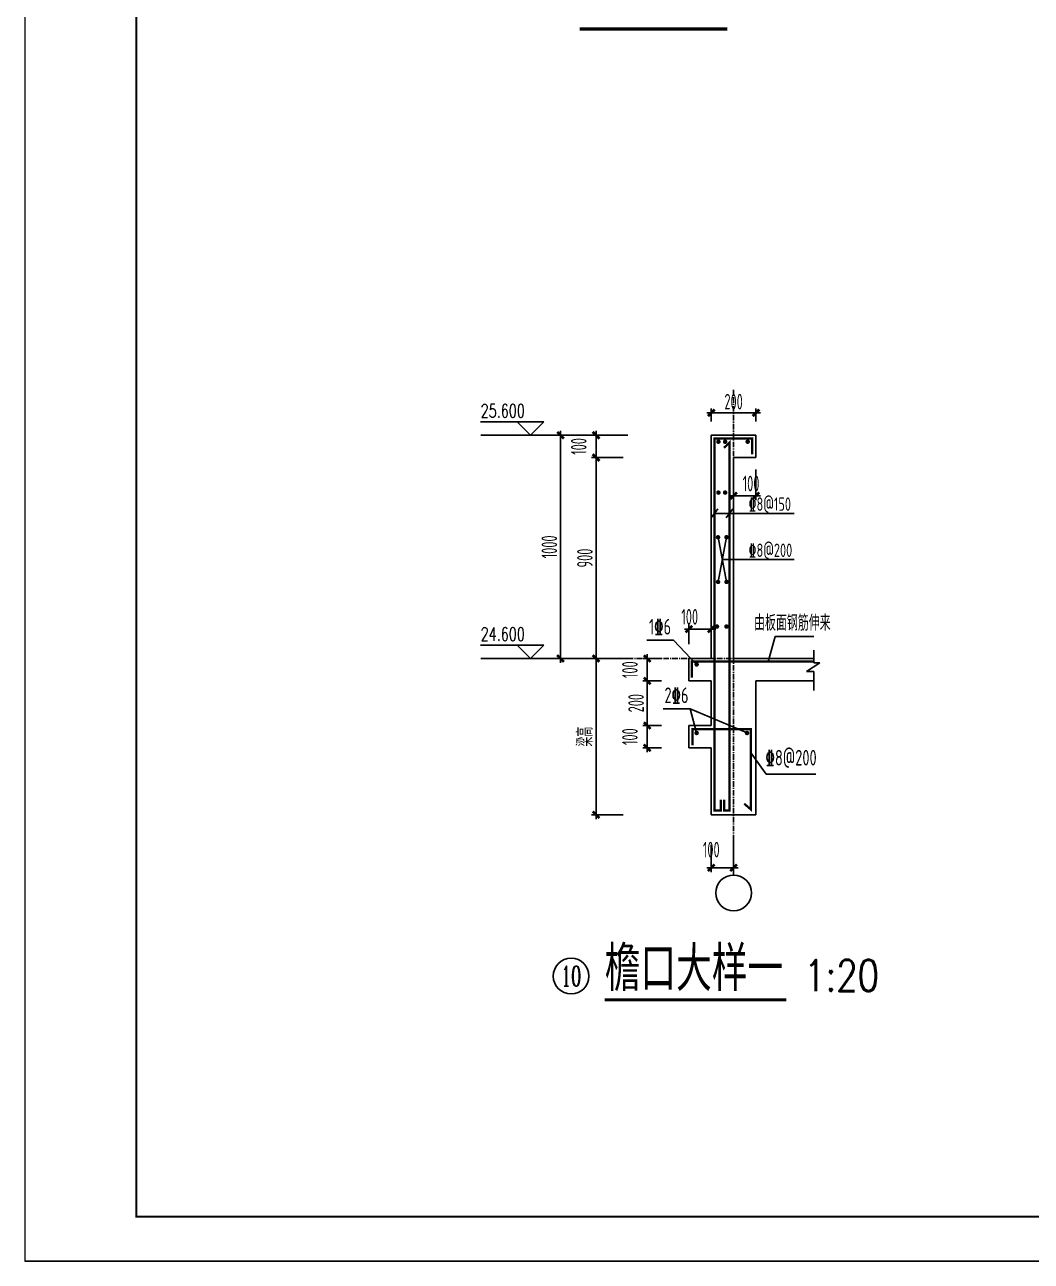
# Model space of a CAD drawing. Extents: x -472319 to -112444, y -516749 to -5704.
# Drawn here: x -311995 to -289450, y -459715 to -432021 of the extents above; entities that cross this region are included whole.
import ezdxf
from ezdxf.enums import TextEntityAlignment as Align

# ---------------------------------------------------------------- set-up
doc = ezdxf.new("R2010")
doc.units = 0
doc.header["$LTSCALE"] = 100
doc.header["$MEASUREMENT"] = 0
doc.linetypes.add('CENTER', pattern=[2, 1.25, -0.25, 0.25, -0.25])
for name, color, linetype in [('AXIS', 3, 'Continuous'), ('AXIS_TEXT', 7, 'Continuous'), ('BEAM_TEXT_HOR', 7, 'Continuous'), ('COLU_DE_REIN', 1, 'Continuous'), ('DIM_ELEV', 3, 'Continuous'), ('DIM_SYMB', 3, 'Continuous'), ('DOTE', 1, 'CENTER'), ('FRAME', 3, 'Continuous'), ('PUB_TEXT', 7, 'Continuous'), ('REIN', 1, 'Continuous'), ('S_HOLE', 253, 'Continuous'), ('TEXT', 7, 'Continuous'), ('THIN', 7, 'Continuous'), ('WALL2', 21, 'Continuous'), ('填充', 8, 'Continuous'), ('墙体2', 21, 'Continuous')]:
    doc.layers.add(name, color=color, linetype=linetype)
doc.styles.add('_HZTXT', font='txt.shx', dxfattribs={"width": 0.35, "bigfont": 'hztxt.shx'})
doc.styles.add('_TCH_AXIS', font='COMPLEX', dxfattribs={"bigfont": 'GBCBIG'})
doc.styles.add('_TCH_DIM', font='SIMPLEX', dxfattribs={"bigfont": 'GBCBIG'})
doc.styles.add('COMPLEX', font='COMPLEX')
doc.styles.add('HZ', font='tssdeng.shx', dxfattribs={"width": 0.6, "height": 350, "bigfont": 'a.shx'})
doc.styles.add('TSSD_Rein', font='Tssdeng.shx', dxfattribs={"width": 0.7, "bigfont": 'hztxt.shx'})
doc.dimstyles.new('DIMN', dxfattribs={"dimtxt": 350, "dimasz": 150, "dimexe": 100, "dimexo": 100, "dimgap": 75, "dimtad": 1, "dimdec": 0, "dimzin": 0, "dimdsep": 46, "dimtxsty": 'HZ', "dimblk": 'ARCHTICK', "dimcen": 0.09, "dimdle": 100, "dimclrd": 3, "dimclre": 3, "dimclrt": 7, "dimazin": 2, "dimtfac": 1, "dimtdec": 0, "dimtmove": 2, "dimatfit": 3, "dimldrblk": 'ARCHTICK', "dimfxl": 1, "dimtolj": 1, "dimtzin": 0, "dimarcsym": 0})

# ---------------------------------------------------------------- blocks, each defined once
blk = doc.blocks.new('_ArchTick')
at = {"color": 0, "linetype": 'ByBlock', "const_width": 0.4}
blk.add_lwpolyline([(-0.5, -0.5), (0.5, 0.5)], dxfattribs=at)
blk = doc.blocks.new('*D2517')
at = {"layer": 'AXIS', "color": 3, "lineweight": -2, "transparency": 16777216}
for p, q in [((-296117, -441985), (-296117, -442671)), ((-295617, -441985), (-295617, -442671)), ((-296217, -442571), (-295517, -442571))]:
    blk.add_line(p, q, dxfattribs=at)
at = {"layer": 'Defpoints', "color": 0, "transparency": 16777216}
for p in [(-296117, -441885), (-295617, -441885), (-295617, -442571)]:
    blk.add_point(p, dxfattribs=at)
at = {"layer": 'AXIS', "color": 3, "lineweight": -2, "transparency": 16777216, "xscale": 150, "yscale": 150, "zscale": 150, "rotation": 180}
blk.add_blockref('_ArchTick', (-296117, -442571), dxfattribs=at)
at = {"layer": 'AXIS', "color": 3, "lineweight": -2, "transparency": 16777216, "xscale": 150, "yscale": 150, "zscale": 150}
blk.add_blockref('_ArchTick', (-295617, -442571), dxfattribs=at)
at = {"layer": 'AXIS', "color": 7, "transparency": 16777216, "insert": (-295726, -442296), "char_height": 350, "attachment_point": 5, "style": 'HZ'}
blk.add_mtext('\\A1;100', dxfattribs=at)
blk = doc.blocks.new('*D2518')
at = {"layer": 'AXIS', "color": 3, "lineweight": -2, "transparency": 16777216}
for p, q in [((-296717, -440713), (-295517, -440713)), ((-296617, -440905), (-296617, -440613)), ((-295617, -440905), (-295617, -440613))]:
    blk.add_line(p, q, dxfattribs=at)
at = {"layer": 'Defpoints', "color": 0, "transparency": 16777216}
for p in [(-295617, -440713), (-296617, -441005), (-295617, -441005)]:
    blk.add_point(p, dxfattribs=at)
at = {"layer": 'AXIS', "color": 3, "lineweight": -2, "transparency": 16777216, "xscale": 150, "yscale": 150, "zscale": 150, "rotation": 180}
blk.add_blockref('_ArchTick', (-296617, -440713), dxfattribs=at)
at = {"layer": 'AXIS', "color": 3, "lineweight": -2, "transparency": 16777216, "xscale": 150, "yscale": 150, "zscale": 150}
blk.add_blockref('_ArchTick', (-295617, -440713), dxfattribs=at)
at = {"layer": 'AXIS', "color": 7, "transparency": 16777216, "insert": (-296117, -440463), "char_height": 350, "attachment_point": 5, "style": 'HZ'}
blk.add_mtext('\\A1;200', dxfattribs=at)
blk = doc.blocks.new('*D2519')
at = {"layer": 'AXIS', "color": 3, "lineweight": -2, "transparency": 16777216}
for p, q in [((-299198, -449815), (-299198, -446115)), ((-298590, -446215), (-299298, -446215)), ((-298590, -449715), (-299298, -449715))]:
    blk.add_line(p, q, dxfattribs=at)
at = {"layer": 'Defpoints', "color": 0, "transparency": 16777216}
for p in [(-299198, -446215), (-298490, -446215), (-298490, -449715)]:
    blk.add_point(p, dxfattribs=at)
at = {"layer": 'AXIS', "color": 3, "lineweight": -2, "transparency": 16777216, "xscale": 150, "yscale": 150, "zscale": 150}
for p, rotation in [((-299198, -446215), 90), ((-299198, -449715), 270)]:
    blk.add_blockref('_ArchTick', p, dxfattribs=dict(at, rotation=rotation))
at = {"layer": 'AXIS', "color": 7, "transparency": 16777216, "insert": (-299448, -447965), "char_height": 350, "attachment_point": 5, "rotation": 90, "style": 'HZ'}
blk.add_mtext('\\A1;梁高', dxfattribs=at)
blk = doc.blocks.new('*D2520')
at = {"layer": 'AXIS', "color": 3, "lineweight": -2, "transparency": 16777216}
for p, q in [((-299198, -446315), (-299198, -441615)), ((-298590, -441715), (-299298, -441715)), ((-298590, -446215), (-299298, -446215))]:
    blk.add_line(p, q, dxfattribs=at)
at = {"layer": 'Defpoints', "color": 0, "transparency": 16777216}
for p in [(-299198, -441715), (-298490, -441715), (-298490, -446215)]:
    blk.add_point(p, dxfattribs=at)
at = {"layer": 'AXIS', "color": 3, "lineweight": -2, "transparency": 16777216, "xscale": 150, "yscale": 150, "zscale": 150}
for p, rotation in [((-299198, -441715), 90), ((-299198, -446215), 270)]:
    blk.add_blockref('_ArchTick', p, dxfattribs=dict(at, rotation=rotation))
at = {"layer": 'AXIS', "color": 7, "transparency": 16777216, "insert": (-299448, -443965), "char_height": 350, "attachment_point": 5, "rotation": 90, "style": 'HZ'}
blk.add_mtext('\\A1;900', dxfattribs=at)
blk = doc.blocks.new('*D2521')
at = {"layer": 'AXIS', "color": 3, "lineweight": -2, "transparency": 16777216}
for p, q in [((-299198, -441815), (-299198, -441115)), ((-298590, -441215), (-299298, -441215)), ((-298590, -441715), (-299298, -441715))]:
    blk.add_line(p, q, dxfattribs=at)
at = {"layer": 'Defpoints', "color": 0, "transparency": 16777216}
for p in [(-299198, -441215), (-298490, -441215), (-298490, -441715)]:
    blk.add_point(p, dxfattribs=at)
at = {"layer": 'AXIS', "color": 3, "lineweight": -2, "transparency": 16777216, "xscale": 150, "yscale": 150, "zscale": 150}
for p, rotation in [((-299198, -441215), 90), ((-299198, -441715), 270)]:
    blk.add_blockref('_ArchTick', p, dxfattribs=dict(at, rotation=rotation))
at = {"layer": 'AXIS', "color": 7, "transparency": 16777216, "insert": (-299586, -441465), "char_height": 350, "attachment_point": 5, "rotation": 90, "style": 'HZ'}
blk.add_mtext('\\A1;100', dxfattribs=at)
blk = doc.blocks.new('*D2522')
at = {"layer": 'AXIS', "color": 3, "lineweight": -2, "transparency": 16777216}
for p, q in [((-299994, -446315), (-299994, -441115)), ((-298590, -441215), (-300094, -441215)), ((-298590, -446215), (-300094, -446215))]:
    blk.add_line(p, q, dxfattribs=at)
at = {"layer": 'Defpoints', "color": 0, "transparency": 16777216}
for p in [(-299994, -441215), (-298490, -441215), (-298490, -446215)]:
    blk.add_point(p, dxfattribs=at)
at = {"layer": 'AXIS', "color": 3, "lineweight": -2, "transparency": 16777216, "xscale": 150, "yscale": 150, "zscale": 150}
for p, rotation in [((-299994, -441215), 90), ((-299994, -446215), 270)]:
    blk.add_blockref('_ArchTick', p, dxfattribs=dict(at, rotation=rotation))
at = {"layer": 'AXIS', "color": 7, "transparency": 16777216, "insert": (-300244, -443715), "char_height": 350, "attachment_point": 5, "rotation": 90, "style": 'HZ'}
blk.add_mtext('\\A1;1000', dxfattribs=at)
blk = doc.blocks.new('*D2523')
at = {"layer": 'AXIS', "color": 3, "lineweight": -2, "transparency": 16777216}
for p, q in [((-296617, -450385), (-296617, -451000)), ((-296117, -450385), (-296117, -451000)), ((-296717, -450900), (-296017, -450900))]:
    blk.add_line(p, q, dxfattribs=at)
at = {"layer": 'Defpoints', "color": 0, "transparency": 16777216}
for p in [(-296617, -450285), (-296117, -450285), (-296117, -450900)]:
    blk.add_point(p, dxfattribs=at)
at = {"layer": 'AXIS', "color": 3, "lineweight": -2, "transparency": 16777216, "xscale": 150, "yscale": 150, "zscale": 150, "rotation": 180}
blk.add_blockref('_ArchTick', (-296617, -450900), dxfattribs=at)
at = {"layer": 'AXIS', "color": 3, "lineweight": -2, "transparency": 16777216, "xscale": 150, "yscale": 150, "zscale": 150}
blk.add_blockref('_ArchTick', (-296117, -450900), dxfattribs=at)
at = {"layer": 'AXIS', "color": 7, "transparency": 16777216, "insert": (-296617, -450495), "char_height": 350, "attachment_point": 5, "style": 'HZ'}
blk.add_mtext('\\A1;100', dxfattribs=at)
blk = doc.blocks.new('_AXISO')
blk.add_circle((0, 0), 0.5)
at = {"layer": 'AXIS_TEXT', "style": 'COMPLEX', "width": 1.041667}
blk.add_attdef('A', text='', height=0.56, dxfattribs=at).set_placement((-0.25, -0.28), (0.25, -0.28), align=Align.FIT)
blk = doc.blocks.new('*D2524')
at = {"layer": 'AXIS', "color": 3, "lineweight": -2, "transparency": 16777216}
for p, q in [((-297733, -447715), (-298152, -447715)), ((-298052, -448315), (-298052, -447615)), ((-297733, -448215), (-298152, -448215))]:
    blk.add_line(p, q, dxfattribs=at)
at = {"layer": 'Defpoints', "color": 0, "transparency": 16777216}
for p in [(-298052, -447715), (-297633, -447715), (-297633, -448215)]:
    blk.add_point(p, dxfattribs=at)
at = {"layer": 'AXIS', "color": 3, "lineweight": -2, "transparency": 16777216, "xscale": 150, "yscale": 150, "zscale": 150}
for p, rotation in [((-298052, -447715), 90), ((-298052, -448215), 270)]:
    blk.add_blockref('_ArchTick', p, dxfattribs=dict(at, rotation=rotation))
at = {"layer": 'AXIS', "color": 7, "transparency": 16777216, "insert": (-298440, -447965), "char_height": 350, "attachment_point": 5, "rotation": 90, "style": 'HZ'}
blk.add_mtext('\\A1;100', dxfattribs=at)
blk = doc.blocks.new('*D2525')
at = {"layer": 'AXIS', "color": 3, "lineweight": -2, "transparency": 16777216}
for p, q in [((-298052, -447815), (-298052, -446615)), ((-297733, -446715), (-298152, -446715)), ((-297733, -447715), (-298152, -447715))]:
    blk.add_line(p, q, dxfattribs=at)
at = {"layer": 'Defpoints', "color": 0, "transparency": 16777216}
for p in [(-298052, -446715), (-297633, -446715), (-297633, -447715)]:
    blk.add_point(p, dxfattribs=at)
at = {"layer": 'AXIS', "color": 3, "lineweight": -2, "transparency": 16777216, "xscale": 150, "yscale": 150, "zscale": 150}
for p, rotation in [((-298052, -446715), 90), ((-298052, -447715), 270)]:
    blk.add_blockref('_ArchTick', p, dxfattribs=dict(at, rotation=rotation))
at = {"layer": 'AXIS', "color": 7, "transparency": 16777216, "insert": (-298302, -447215), "char_height": 350, "attachment_point": 5, "rotation": 90, "style": 'HZ'}
blk.add_mtext('\\A1;200', dxfattribs=at)
blk = doc.blocks.new('*D2526')
at = {"layer": 'AXIS', "color": 3, "lineweight": -2, "transparency": 16777216}
for p, q in [((-298052, -446815), (-298052, -446115)), ((-297733, -446215), (-298152, -446215)), ((-297733, -446715), (-298152, -446715))]:
    blk.add_line(p, q, dxfattribs=at)
at = {"layer": 'Defpoints', "color": 0, "transparency": 16777216}
for p in [(-298052, -446215), (-297633, -446215), (-297633, -446715)]:
    blk.add_point(p, dxfattribs=at)
at = {"layer": 'AXIS', "color": 3, "lineweight": -2, "transparency": 16777216, "xscale": 150, "yscale": 150, "zscale": 150}
for p, rotation in [((-298052, -446215), 90), ((-298052, -446715), 270)]:
    blk.add_blockref('_ArchTick', p, dxfattribs=dict(at, rotation=rotation))
at = {"layer": 'AXIS', "color": 7, "transparency": 16777216, "insert": (-298440, -446465), "char_height": 350, "attachment_point": 5, "rotation": 90, "style": 'HZ'}
blk.add_mtext('\\A1;100', dxfattribs=at)
blk = doc.blocks.new('*D2527')
at = {"layer": 'AXIS', "color": 3, "lineweight": -2, "transparency": 16777216}
for p, q in [((-297217, -445556), (-296517, -445556)), ((-297117, -445895), (-297117, -445456)), ((-296617, -445895), (-296617, -445456))]:
    blk.add_line(p, q, dxfattribs=at)
at = {"layer": 'Defpoints', "color": 0, "transparency": 16777216}
for p in [(-296617, -445556), (-297117, -445995), (-296617, -445995)]:
    blk.add_point(p, dxfattribs=at)
at = {"layer": 'AXIS', "color": 3, "lineweight": -2, "transparency": 16777216, "xscale": 150, "yscale": 150, "zscale": 150, "rotation": 180}
blk.add_blockref('_ArchTick', (-297117, -445556), dxfattribs=at)
at = {"layer": 'AXIS', "color": 3, "lineweight": -2, "transparency": 16777216, "xscale": 150, "yscale": 150, "zscale": 150}
blk.add_blockref('_ArchTick', (-296617, -445556), dxfattribs=at)
at = {"layer": 'AXIS', "color": 7, "transparency": 16777216, "insert": (-297100, -445281), "char_height": 350, "attachment_point": 5, "style": 'HZ'}
blk.add_mtext('\\A1;100', dxfattribs=at)
blk = doc.blocks.new('A$C20674F94')
at = {"layer": 'FRAME', "lineweight": 18}
blk.add_line((0, 59400), (0, 0), dxfattribs=at)
at = {"layer": 'FRAME'}
for p, q in [((2500, 58400), (2500, 1000)), ((2500, 1000), (83100, 1000)), ((0, 0), (84100, 0))]:
    blk.add_line(p, q, dxfattribs=at)
at = {"layer": 'FRAME', "const_width": 50}
blk.add_lwpolyline([(2500, 58400), (83100, 58400), (83100, 1000), (2500, 1000), (2500, 58400)], dxfattribs=at)

msp = doc.modelspace()

# ---------------------------------------------------------------- linework, layer by layer
at = {"layer": 'AXIS'}
msp.add_line((-296116.8, -450285.413), (-296116.8, -451065.561), dxfattribs=at)
at = {"layer": 'COLU_DE_REIN', "const_width": 50}
for points in [[(-296482.287, -441359.919, 1), (-296432.287, -441359.919, 1)], [(-296331.73, -441359.919, 1), (-296281.73, -441359.919, 1)], [(-295826.73, -441359.919, 1), (-295776.73, -441359.919, 1)], [(-296482.287, -442499.419, 1), (-296432.287, -442499.419, 1)], [(-296331.73, -442499.419, 1), (-296281.73, -442499.419, 1)], [(-296490.576, -443499.419, 1), (-296440.576, -443499.419, 1)], [(-296301.02, -443499.419, 1), (-296251.02, -443499.419, 1)], [(-296490.576, -444499.419, 1), (-296440.576, -444499.419, 1)], [(-296301.02, -444499.419, 1), (-296251.02, -444499.419, 1)], [(-296514.287, -445499.419, 1), (-296464.287, -445499.419, 1)], [(-296302.73, -445499.419, 1), (-296252.73, -445499.419, 1)]]:
    msp.add_lwpolyline(points, format="xyb", close=True, dxfattribs=at)
at = {"layer": 'DIM_ELEV'}
for p, q in [((-300365, -440915.5), (-301782.727, -440915.5)), ((-300665, -441215.5), (-300965, -440915.5)), ((-300665, -441215.5), (-300365, -440915.5)), ((-298489.702, -441215.5), (-301780.1, -441215.5)), ((-300365, -445915.5), (-301782.727, -445915.5)), ((-300665, -446215.5), (-300965, -445915.5)), ((-300665, -446215.5), (-300365, -445915.5)), ((-298489.702, -446215.5), (-301780.1, -446215.5))]:
    msp.add_line(p, q, dxfattribs=at)
at = {"layer": 'DIM_SYMB', "const_width": 70}
for points in [[(-299567.929, -432115.163), (-296256.118, -432115.163)], [(-299005.303, -453858.829), (-294937.587, -453858.829)]]:
    msp.add_lwpolyline(points, dxfattribs=at)
at = {"layer": 'DOTE'}
for p, q in [((-296116.8, -450285.413), (-296116.8, -440196.244)), ((-298489.702, -446215.5), (-294322.289, -446215.5))]:
    msp.add_line(p, q, dxfattribs=at)
at = {"layer": 'REIN', "const_width": 50}
for points in [[(-295700.8, -441641.457), (-295700.8, -441289.957), (-296544.8, -441289.957), (-296544.8, -449620.957), (-296404.8, -449620.957), (-296404.8, -449377.957)], [(-296331.8, -441496.957), (-296209.8, -441379.457), (-296209.8, -449616.957), (-296329.8, -449616.957), (-296329.8, -449377.457)], [(-294322.289, -446283.957), (-297050.8, -446283.957), (-297050.8, -446641.957)], [(-297036.8, -448158.957), (-297036.8, -447797.957), (-295733.3, -447797.957), (-295733.3, -449593.957), (-295878.8, -449466.457)]]:
    msp.add_lwpolyline(points, dxfattribs=at)
for points in [[(-296969.877, -446347.824, 1), (-296919.877, -446347.824, 1)], [(-296969.877, -447883, 1), (-296919.877, -447883, 1)], [(-295840.877, -447883, 1), (-295790.877, -447883, 1)]]:
    msp.add_lwpolyline(points, format="xyb", close=True, dxfattribs=at)
at = {"layer": 'S_HOLE', "color": 7}
for p, q in [((-296617.8, -443063.457), (-296471.8, -442863.957)), ((-296281.52, -443063.457), (-296135.52, -442863.957)), ((-296944.877, -446347.824), (-297462.377, -445804.324)), ((-295335.377, -446262.324), (-295186.877, -445718.824)), ((-294322.289, -446030.871), (-294322.289, -446312.871)), ((-294187.275, -446312.871), (-294485.775, -446502.871)), ((-294322.289, -446312.871), (-294187.275, -446312.871)), ((-294485.775, -446502.871), (-294322.289, -446502.871)), ((-294322.289, -446502.871), (-294322.289, -446928.371)), ((-296944.877, -447883), (-297093.377, -447339.5)), ((-297093.377, -447339.5), (-295815.877, -447883)), ((-295722.783, -448332.5), (-295387.722, -448803))]:
    msp.add_line(p, q, dxfattribs=at)
at = {"layer": 'TEXT'}
for p, q in [((-297462.377, -445804.324), (-298064.116, -445804.324)), ((-295186.877, -445718.824), (-294320.138, -445718.824)), ((-297093.377, -447339.5), (-297695.116, -447339.5)), ((-294271.783, -448803), (-295387.722, -448803))]:
    msp.add_line(p, q, dxfattribs=at)
at = {"layer": 'THIN'}
for p, q in [((-296544.8, -442965.457), (-294758.258, -442965.457)), ((-296465.576, -444499.419), (-296276.02, -443499.419)), ((-296465.576, -443499.419), (-296276.02, -444499.419)), ((-296370.798, -443999.419), (-294758.258, -443999.419))]:
    msp.add_line(p, q, dxfattribs=at)
at = {"layer": 'WALL2'}
for p, q in [((-295616.8, -441215.5), (-296616.8, -441215.5)), ((-296616.8, -441215.5), (-296616.8, -446215.5)), ((-295616.8, -441215.5), (-295616.8, -441715.5)), ((-295616.8, -441715.5), (-296116.8, -441715.5)), ((-296116.8, -441715.5), (-296116.8, -446215.5)), ((-296616.8, -446215.5), (-296616.8, -446215.5)), ((-294322.289, -446215.5), (-296116.8, -446215.5)), ((-296616.8, -447715.5), (-296616.8, -446715.5)), ((-295616.8, -446715.5), (-295616.8, -449715.5)), ((-294322.289, -446715.621), (-295616.8, -446715.5)), ((-296616.8, -449715.5), (-296616.8, -448215.5)), ((-295616.8, -449715.5), (-296616.8, -449715.5))]:
    msp.add_line(p, q, dxfattribs=at)
at = {"layer": '墙体2'}
for p, q in [((-296616.8, -446215.5), (-297116.8, -446215.5)), ((-297116.8, -446215.5), (-297116.8, -446715.5)), ((-297116.8, -446715.5), (-296616.8, -446715.5)), ((-296616.8, -446715.5), (-296616.8, -447715.5)), ((-296616.8, -446715.5), (-296616.8, -447715.5)), ((-296616.8, -446715.5), (-296616.8, -447715.5)), ((-296616.8, -447715.5), (-297116.8, -447715.5)), ((-297116.8, -447715.5), (-297116.8, -448215.5)), ((-296616.8, -447715.5), (-297116.8, -447715.5)), ((-297116.8, -448215.5), (-296616.8, -448215.5))]:
    msp.add_line(p, q, dxfattribs=at)

# ---------------------------------------------------------------- block references
at = {"layer": 'AXIS', "xscale": 800, "yscale": 800, "zscale": 800}
msp.add_blockref('_AXISO', (-296116.8, -451465.561), dxfattribs=at)
at = {"layer": 'AXIS'}
ref = msp.add_blockref('_AXISO', (-299756.18, -453328.241), dxfattribs=dict(at, xscale=800, yscale=800, zscale=800))
ref.add_attrib('A', '10', dxfattribs={"layer": 'AXIS_TEXT', "height": 452.5483, "style": '_TCH_AXIS', "width": 0.724138}).set_placement((-299982.455, -453554.515), (-299529.906, -453554.515), align=Align.FIT)
at = {"layer": '填充'}
msp.add_blockref('A$C20674F94', (-311995, -459714.5), dxfattribs=at)

# ---------------------------------------------------------------- texts
at = {"layer": 'BEAM_TEXT_HOR', "color": 4, "style": 'TSSD_Rein', "width": 0.7}
msp.add_text('%%1328@150', height=300, dxfattribs=at).set_placement((-295783.773, -442907.062))
at = {"layer": 'BEAM_TEXT_HOR', "style": 'TSSD_Rein', "width": 0.7}
msp.add_text('%%1328@200', height=300, dxfattribs=at).set_placement((-295783.773, -443941.024))
at = {"layer": 'PUB_TEXT'}
for s, height, style, width, p in [('25.600', 297.5, '_TCH_DIM', 0.705882, (-301782.727, -440815.5)), ('24.600', 297.5, '_TCH_DIM', 0.705882, (-301782.727, -445815.5)), ('檐口大样一', 1000, '_HZTXT', 0.8, (-299005.303, -453663.682)), ('1:20', 700, '_HZTXT', 0.8, (-294537.587, -453663.682))]:
    msp.add_text(s, height=height, dxfattribs=dict(at, style=style, width=width)).set_placement(p)
at = {"layer": 'TEXT', "style": 'TSSD_Rein', "width": 0.7}
for s, p in [('由板面钢筋伸来', (-294801.385, -445697.532)), ('1%%1326', (-297764.87, -445783.032)), ('2%%1326', (-297395.87, -447318.207)), ('%%1328@200', (-294828.775, -448716.707))]:
    msp.add_text(s, height=350, dxfattribs=at).set_placement(p, align=Align.BOTTOM_CENTER)

# ---------------------------------------------------------------- dimensions: what is measured, and where the dimension line sits
at = {"layer": 'AXIS'}
for p1, p2, distance, picture, middle in [((-296616.8, -441004.636), (-295616.8, -441004.636), 291.346, '*D2518', (-296116.8, -440463.29)), ((-298489.702, -446215.5), (-298489.702, -441215.5), 1503.812, '*D2522', (-300243.515, -443715.5)), ((-298489.702, -441715.5), (-298489.702, -441215.5), 708.689, '*D2521', (-299585.891, -441465.5)), ((-298489.702, -446215.5), (-298489.702, -441715.5), 708.689, '*D2520', (-299448.391, -443965.5)), ((-297632.699, -446715.5), (-297632.699, -446215.5), 419.601, '*D2526', (-298439.8, -446465.5)), ((-297632.699, -447715.5), (-297632.699, -446715.5), 419.601, '*D2525', (-298302.3, -447215.5)), ((-297632.699, -448215.5), (-297632.699, -447715.5), 419.601, '*D2524', (-298439.8, -447965.5))]:
    dim = msp.add_aligned_dim(p1=p1, p2=p2, distance=distance, dimstyle='DIMN', override={"dimlfac": 0.2}, dxfattribs=at)
    dim.commit()
    dim.dimension.update_dxf_attribs({"geometry": picture, "text_midpoint": middle})
for base, p1, p2, angle, picture, middle in [((-295616.8, -442571.341), (-296116.8, -441885.191), (-295616.8, -441885.191), 0, '*D2517', (-295725.829, -442296.341)), ((-296616.8, -445555.699), (-297116.8, -445995.205), (-296616.8, -445995.205), 360, '*D2527', (-297100.177, -445280.699)), ((-296116.8, -450900.442), (-296616.8, -450285.413), (-296116.8, -450285.413), 360, '*D2523', (-296616.8, -450495.457))]:
    dim = msp.add_linear_dim(base=base, p1=p1, p2=p2, angle=angle, dimstyle='DIMN', override={"dimlfac": 0.2}, dxfattribs=at)
    dim.commit()
    dim.dimension.update_dxf_attribs({"geometry": picture, "text_midpoint": middle, "dimtype": 161})
dim = msp.add_aligned_dim(p1=(-298489.702, -449715.5), p2=(-298489.702, -446215.5), distance=708.689, text='梁高', dimstyle='DIMN', override={"dimlfac": 0.2}, dxfattribs=at)
dim.commit()
dim.dimension.update_dxf_attribs({"geometry": '*D2519', "text_midpoint": (-299448.391, -447965.5)})

doc.saveas('drawing.dxf')
